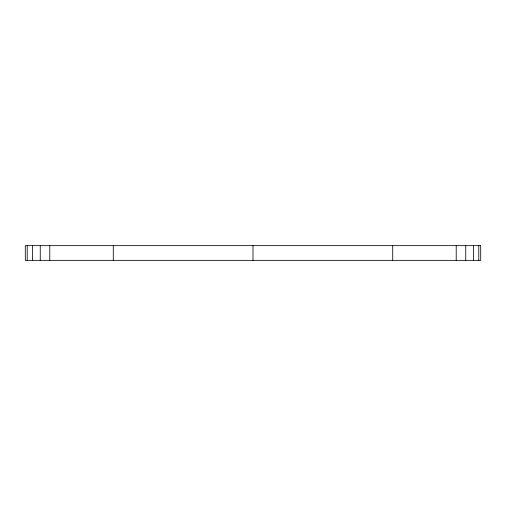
<?xml version="1.0" encoding="UTF-8"?>
<svg xmlns="http://www.w3.org/2000/svg" width="506" height="506" viewBox="0 0 506 506"><rect width="100%" height="100%" fill="white"/><g stroke="black" fill="none" stroke-linecap="round" stroke-linejoin="round"><path stroke-width="0.76" d="M478.777 245.65L478.777 260.35M473.527 245.65L473.527 260.35M465.748 245.65L465.748 260.35M456.216 245.65L456.216 260.35M392.713 245.65L392.713 260.35M253 245.65L253 260.35M113.287 245.65L113.287 260.35M49.784 245.65L49.784 260.35M40.252 245.65L40.252 260.35M32.473 245.65L32.473 260.35M27.223 245.65L27.223 260.35M480.7 245.65L25.3 245.65L25.3 260.35L480.7 260.35L480.7 245.65"/></g></svg>
